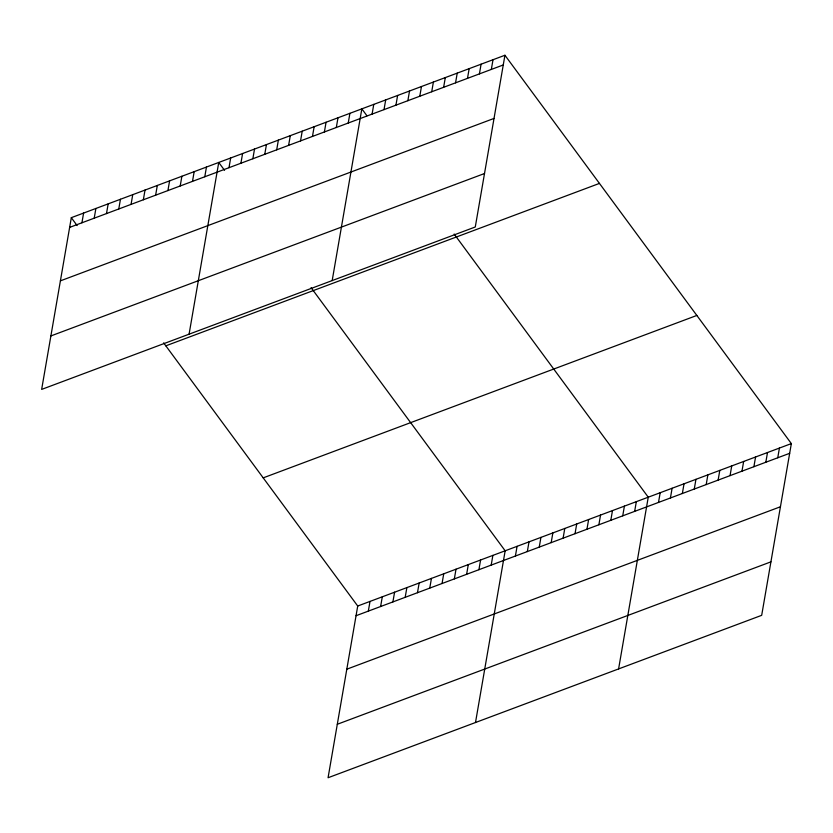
<?xml version="1.0" encoding="UTF-8"?>
<svg xmlns="http://www.w3.org/2000/svg" width="833" height="833" viewBox="0 0 833 833"><rect width="100%" height="100%" fill="white"/><g stroke="black" fill="none" stroke-linecap="round" stroke-linejoin="round"><path stroke-width="1.25" d="M71.315 217.673L41.65 389.407L475.279 226.982L504.933 55.259L71.315 217.673L77.125 225.566M81.926 222.786L83.602 213.071M94.212 218.184L95.889 208.469M106.489 213.581L108.175 203.877M118.775 208.979L120.452 199.274M131.062 204.377L132.739 194.672M143.349 199.774L145.025 190.07M155.636 195.172L157.312 185.467M167.922 190.57L169.599 180.865M180.209 185.967L181.886 176.263M192.496 181.365L194.172 171.66M204.783 176.763L206.459 167.058M189.081 334.179L218.746 162.456L224.556 170.338M228.992 167.693L230.668 157.989M240.914 163.226L242.59 153.522M252.847 158.759L254.523 149.055M264.769 154.292L266.445 144.588M276.691 149.836L278.368 140.121M288.614 145.369L290.29 135.654M300.536 140.902L302.212 131.187M312.469 136.435L314.145 126.72M324.391 131.968L326.067 122.253M336.313 127.501L337.99 117.786M348.236 123.034L349.912 113.319M332.18 280.586L361.845 108.852L366.926 115.756M372.091 114.1L373.767 104.385M384.013 109.633L385.689 99.929M395.935 105.166L397.612 95.462M407.858 100.699L409.534 90.995M419.79 96.232L421.467 86.528M431.713 91.765L433.389 82.061M443.635 87.298L445.311 77.594M163.643 342.873L357.721 606.018L328.067 777.741L761.685 615.327L791.35 443.593L504.933 55.259M455.557 82.831L457.234 73.127M368.332 611.12L370.008 601.416M467.49 78.364L469.166 68.66M380.619 606.518L382.295 596.813M479.412 73.898L481.089 64.193M392.905 601.915L394.582 592.211M491.335 69.431L493.011 59.726M405.192 597.313L406.868 587.609M417.479 592.711L419.155 583.006M429.766 588.108L431.442 578.404M442.052 583.506L443.729 573.802M454.339 578.904L456.015 569.199M466.626 574.301L468.302 564.597M478.913 569.699L480.589 559.995M491.199 565.097L492.876 555.392M475.497 722.523L505.162 550.79L311.084 287.645M515.408 556.028L517.085 546.323M527.331 551.571L529.007 541.856M539.253 547.104L540.929 537.389M551.175 542.637L552.862 532.922M563.108 538.17L564.784 528.455M575.03 533.703L576.707 523.988M586.953 529.236L588.629 519.521M598.875 524.769L600.551 515.054M610.808 520.302L612.484 510.587M622.73 515.835L624.406 506.131M634.652 511.368L636.329 501.664M618.596 668.92L648.251 497.197L454.172 234.052M658.497 502.434L660.184 492.73M670.43 497.967L672.106 488.263M682.352 493.5L684.028 483.796M694.274 489.033L695.951 479.329M706.197 484.567L707.873 474.862M718.129 480.1L719.806 470.395M730.052 475.633L731.728 465.928M741.974 471.166L743.65 461.461M753.896 466.699L755.573 456.994M765.829 462.232L767.505 452.527M777.751 457.765L779.428 448.06M69.639 227.388L503.257 64.964M60.403 280.856L494.021 118.432M50.886 335.938L484.504 173.524M165.829 345.83L599.448 183.406M263.207 477.861L696.836 315.447M357.721 606.018L791.35 443.593M356.045 615.722L789.674 453.308M346.809 669.191L780.438 506.766M337.303 724.273L770.921 561.859"/></g></svg>
